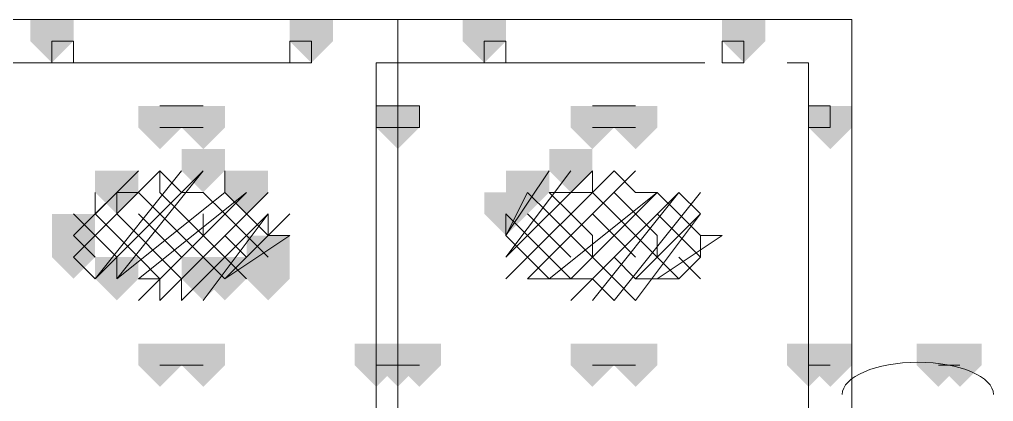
# Model space of a CAD drawing. Header units: millimetres. Extents: x 2315 to 4619, y 1334 to 1897.
# Drawn here: x 3948.507 to 3951.259, y 1518.933 to 1520.012 of the extents above; entities that cross this region are included whole.
import ezdxf

# ---------------------------------------------------------------- set-up
doc = ezdxf.new("R2010")
doc.units = ezdxf.units.MM
doc.linetypes.add('PDF_IMPORT', pattern=[1, 0.8, -0.2])
for name, color, linetype in [('PDF_3中心线层', 1, 'Continuous'), ('PDF_4虚线层', 2, 'Continuous'), ('PDF_5剖面线层', 2, 'Continuous'), ('PDF_细实线层', 7, 'Continuous')]:
    doc.layers.add(name, color=color, linetype=linetype)

msp = doc.modelspace()

# ---------------------------------------------------------------- hatches: boundary and pattern name
at = {"layer": 'PDF_3中心线层', "transparency": 33554559}
for points in [[(3948.5987, 1520.0125), (3948.5377, 1520.0125), (3948.5377, 1519.9514), (3948.5987, 1519.8903), (3948.6598, 1519.9514), (3948.6598, 1520.0125)], [(3948.5987, 1520.0125), (3948.5377, 1520.0125), (3948.5377, 1519.9514), (3948.5987, 1519.8903), (3948.6598, 1519.9514), (3948.6598, 1520.0125)], [(3949.8204, 1520.0125), (3949.7593, 1520.0125), (3949.7593, 1519.9514), (3949.8204, 1519.8903), (3949.8814, 1519.9514), (3949.8814, 1520.0125)], [(3949.8204, 1520.0125), (3949.7593, 1520.0125), (3949.7593, 1519.9514), (3949.8204, 1519.8903), (3949.8814, 1519.9514), (3949.8814, 1520.0125)], [(3949.576, 1519.7682), (3949.515, 1519.7682), (3949.515, 1519.7071), (3949.576, 1519.646), (3949.6371, 1519.7071), (3949.6371, 1519.7682)], [(3949.576, 1519.7682), (3949.515, 1519.7682), (3949.515, 1519.7071), (3949.576, 1519.646), (3949.6371, 1519.7071), (3949.6371, 1519.7682)], [(3949.576, 1519.0963), (3949.515, 1519.0963), (3949.515, 1519.0352), (3949.576, 1518.9741), (3949.6371, 1519.0352), (3949.6371, 1519.0963)], [(3949.576, 1519.0963), (3949.515, 1519.0963), (3949.515, 1519.0352), (3949.576, 1518.9741), (3949.6371, 1519.0352), (3949.6371, 1519.0963)], [(3949.576, 1519.0963), (3949.515, 1519.0963), (3949.515, 1519.0352), (3949.576, 1518.9741), (3949.6371, 1519.0352), (3949.6371, 1519.0963)], [(3949.576, 1519.0963), (3949.515, 1519.0963), (3949.515, 1519.0352), (3949.576, 1518.9741), (3949.6371, 1519.0352), (3949.6371, 1519.0963)], [(3950.7977, 1519.0963), (3950.7366, 1519.0963), (3950.7366, 1519.0352), (3950.7977, 1518.9741), (3950.8587, 1519.0352), (3950.8587, 1519.0963)], [(3950.7977, 1519.0963), (3950.7366, 1519.0963), (3950.7366, 1519.0352), (3950.7977, 1518.9741), (3950.8587, 1519.0352), (3950.8587, 1519.0963)]]:
    msp.add_hatch(color=256, dxfattribs=at).paths.add_polyline_path(points)
at = {"layer": 'PDF_5剖面线层', "transparency": 33554559}
for points in [[(3949.0263, 1519.646), (3948.9652, 1519.646), (3948.9652, 1519.5849), (3949.0263, 1519.5238), (3949.0874, 1519.5849), (3949.0874, 1519.646)], [(3950.0647, 1519.646), (3950.0036, 1519.646), (3950.0036, 1519.5849), (3950.0647, 1519.5238), (3950.1258, 1519.5849), (3950.1258, 1519.646)], [(3948.782, 1519.5849), (3948.7209, 1519.5849), (3948.7209, 1519.5238), (3948.782, 1519.4628), (3948.8431, 1519.5238), (3948.8431, 1519.5849)], [(3949.1485, 1519.5849), (3949.0874, 1519.5849), (3949.0874, 1519.5238), (3949.1485, 1519.4628), (3949.2096, 1519.5238), (3949.2096, 1519.5849)], [(3949.9425, 1519.5849), (3949.8814, 1519.5849), (3949.8814, 1519.5238), (3949.9425, 1519.4628), (3950.0036, 1519.5238), (3950.0036, 1519.5849)], [(3949.8814, 1519.5238), (3949.8204, 1519.5238), (3949.8204, 1519.4628), (3949.8814, 1519.4017), (3949.9425, 1519.4628), (3949.9425, 1519.5238)], [(3948.6598, 1519.4628), (3948.5987, 1519.4628), (3948.5987, 1519.4017), (3948.6598, 1519.3406), (3948.7209, 1519.4017), (3948.7209, 1519.4628)], [(3948.6598, 1519.4017), (3948.5987, 1519.4017), (3948.5987, 1519.3406), (3948.6598, 1519.2795), (3948.7209, 1519.3406), (3948.7209, 1519.4017)], [(3949.2096, 1519.4017), (3949.1485, 1519.4017), (3949.1485, 1519.3406), (3949.2096, 1519.2795), (3949.2706, 1519.3406), (3949.2706, 1519.4017)], [(3948.782, 1519.3406), (3948.7209, 1519.3406), (3948.7209, 1519.2795), (3948.782, 1519.2184), (3948.8431, 1519.2795), (3948.8431, 1519.3406)], [(3949.0263, 1519.3406), (3948.9652, 1519.3406), (3948.9652, 1519.2795), (3949.0263, 1519.2184), (3949.0874, 1519.2795), (3949.0874, 1519.3406)], [(3949.0874, 1519.3406), (3949.0263, 1519.3406), (3949.0263, 1519.2795), (3949.0874, 1519.2184), (3949.1485, 1519.2795), (3949.1485, 1519.3406)], [(3949.2096, 1519.3406), (3949.1485, 1519.3406), (3949.1485, 1519.2795), (3949.2096, 1519.2184), (3949.2706, 1519.2795), (3949.2706, 1519.3406)]]:
    msp.add_hatch(color=256, dxfattribs=at).paths.add_polyline_path(points)
at = {"layer": 'PDF_细实线层', "transparency": 33554559}
for points in [[(3948.5987, 1520.0125), (3948.5377, 1520.0125), (3948.5377, 1519.9514), (3948.5987, 1519.8903), (3948.6598, 1519.9514), (3948.6598, 1520.0125)], [(3949.3317, 1520.0125), (3949.2706, 1520.0125), (3949.2706, 1519.9514), (3949.3317, 1519.8903), (3949.3928, 1519.9514), (3949.3928, 1520.0125)], [(3949.8204, 1520.0125), (3949.7593, 1520.0125), (3949.7593, 1519.9514), (3949.8204, 1519.8903), (3949.8814, 1519.9514), (3949.8814, 1520.0125)], [(3950.5533, 1520.0125), (3950.4923, 1520.0125), (3950.4923, 1519.9514), (3950.5533, 1519.8903), (3950.6144, 1519.9514), (3950.6144, 1520.0125)], [(3948.9041, 1519.7682), (3948.8431, 1519.7682), (3948.8431, 1519.7071), (3948.9041, 1519.646), (3948.9652, 1519.7071), (3948.9652, 1519.7682)], [(3949.0263, 1519.7682), (3948.9652, 1519.7682), (3948.9652, 1519.7071), (3949.0263, 1519.646), (3949.0874, 1519.7071), (3949.0874, 1519.7682)], [(3949.576, 1519.7682), (3949.515, 1519.7682), (3949.515, 1519.7071), (3949.576, 1519.646), (3949.6371, 1519.7071), (3949.6371, 1519.7682)], [(3950.1258, 1519.7682), (3950.0647, 1519.7682), (3950.0647, 1519.7071), (3950.1258, 1519.646), (3950.1868, 1519.7071), (3950.1868, 1519.7682)], [(3950.2479, 1519.7682), (3950.1868, 1519.7682), (3950.1868, 1519.7071), (3950.2479, 1519.646), (3950.309, 1519.7071), (3950.309, 1519.7682)], [(3950.7977, 1519.7682), (3950.7366, 1519.7682), (3950.7366, 1519.7071), (3950.7977, 1519.646), (3950.8587, 1519.7071), (3950.8587, 1519.7682)], [(3948.9041, 1519.0963), (3948.8431, 1519.0963), (3948.8431, 1519.0352), (3948.9041, 1518.9741), (3948.9652, 1519.0352), (3948.9652, 1519.0963)], [(3949.0263, 1519.0963), (3948.9652, 1519.0963), (3948.9652, 1519.0352), (3949.0263, 1518.9741), (3949.0874, 1519.0352), (3949.0874, 1519.0963)], [(3949.515, 1519.0963), (3949.4539, 1519.0963), (3949.4539, 1519.0352), (3949.515, 1518.9741), (3949.576, 1519.0352), (3949.576, 1519.0963)], [(3949.515, 1519.0963), (3949.4539, 1519.0963), (3949.4539, 1519.0352), (3949.515, 1518.9741), (3949.576, 1519.0352), (3949.576, 1519.0963)], [(3949.576, 1519.0963), (3949.515, 1519.0963), (3949.515, 1519.0352), (3949.576, 1518.9741), (3949.6371, 1519.0352), (3949.6371, 1519.0963)], [(3949.6371, 1519.0963), (3949.576, 1519.0963), (3949.576, 1519.0352), (3949.6371, 1518.9741), (3949.6982, 1519.0352), (3949.6982, 1519.0963)], [(3949.6371, 1519.0963), (3949.576, 1519.0963), (3949.576, 1519.0352), (3949.6371, 1518.9741), (3949.6982, 1519.0352), (3949.6982, 1519.0963)], [(3950.1258, 1519.0963), (3950.0647, 1519.0963), (3950.0647, 1519.0352), (3950.1258, 1518.9741), (3950.1868, 1519.0352), (3950.1868, 1519.0963)], [(3950.2479, 1519.0963), (3950.1868, 1519.0963), (3950.1868, 1519.0352), (3950.2479, 1518.9741), (3950.309, 1519.0352), (3950.309, 1519.0963)], [(3950.7366, 1519.0963), (3950.6755, 1519.0963), (3950.6755, 1519.0352), (3950.7366, 1518.9741), (3950.7977, 1519.0352), (3950.7977, 1519.0963)], [(3950.7977, 1519.0963), (3950.7366, 1519.0963), (3950.7366, 1519.0352), (3950.7977, 1518.9741), (3950.8587, 1519.0352), (3950.8587, 1519.0963)], [(3950.7977, 1519.0963), (3950.7366, 1519.0963), (3950.7366, 1519.0352), (3950.7977, 1518.9741), (3950.8587, 1519.0352), (3950.8587, 1519.0963)], [(3951.1031, 1519.0963), (3951.042, 1519.0963), (3951.042, 1519.0352), (3951.1031, 1518.9741), (3951.1641, 1519.0352), (3951.1641, 1519.0963)], [(3951.1641, 1519.0963), (3951.1031, 1519.0963), (3951.1031, 1519.0352), (3951.1641, 1518.9741), (3951.2252, 1519.0352), (3951.2252, 1519.0963)]]:
    msp.add_hatch(color=256, dxfattribs=at).paths.add_polyline_path(points)

# ---------------------------------------------------------------- linework, layer by layer
at = {"layer": 'PDF_3中心线层', "lineweight": 18}
for points in [[(3948.5987, 1519.9514), (3948.5987, 1519.8903)], [(3949.3317, 1519.9514), (3949.3317, 1519.8903), (3949.3317, 1519.9514), (3949.2706, 1519.9514)], [(3949.8204, 1519.9514), (3949.8204, 1519.8903)], [(3950.5533, 1519.9514), (3950.5533, 1519.8903), (3950.5533, 1519.9514), (3950.4923, 1519.9514)], [(3949.576, 1519.7682), (3949.576, 1519.7071)], [(3950.7977, 1519.7071), (3950.7366, 1519.7071), (3950.7977, 1519.7071), (3950.7977, 1519.7682)], [(3950.7977, 1519.0352), (3950.7366, 1519.0352)]]:
    msp.add_lwpolyline(points, close=True, dxfattribs=at)
at = {"layer": 'PDF_4虚线层', "lineweight": 18}
msp.add_lwpolyline([(3949.576, 1520.0125), (3949.576, 1516.9584)], dxfattribs=at)
at = {"layer": 'PDF_5剖面线层', "lineweight": 13}
for points in [[(3949.0263, 1519.2184), (3949.2096, 1519.4628), (3948.9652, 1519.2184), (3948.9652, 1519.2795), (3948.9041, 1519.3406), (3948.8431, 1519.4017), (3948.782, 1519.4628), (3948.782, 1519.5238), (3948.6598, 1519.4017), (3948.8431, 1519.5849)], [(3948.6598, 1519.3406), (3948.9041, 1519.5849), (3948.6598, 1519.3406)], [(3948.9652, 1519.5849), (3948.7209, 1519.2795), (3949.0263, 1519.5849), (3948.782, 1519.2795), (3949.0874, 1519.5238)], [(3949.1485, 1519.2795), (3949.0874, 1519.3406), (3949.0263, 1519.4017), (3948.9652, 1519.4628), (3948.9041, 1519.5238), (3948.9041, 1519.5849), (3948.9652, 1519.5238), (3949.0263, 1519.5238), (3949.0874, 1519.4628), (3949.1485, 1519.4017), (3949.2096, 1519.3406)], [(3949.2706, 1519.4628), (3949.0874, 1519.2795), (3949.2706, 1519.4017), (3949.2096, 1519.4017), (3949.1485, 1519.4628), (3949.0874, 1519.5238), (3949.0874, 1519.5849)], [(3950.0647, 1519.5849), (3949.8814, 1519.3406), (3950.1258, 1519.5849), (3950.1258, 1519.5238), (3950.0647, 1519.5238), (3950.0036, 1519.5238), (3950.0647, 1519.4628), (3950.1258, 1519.4017), (3950.1258, 1519.3406), (3950.0647, 1519.4017), (3950.0036, 1519.4628), (3949.9425, 1519.5238), (3949.8814, 1519.4017), (3950.0036, 1519.5849)], [(3949.8814, 1519.2795), (3950.1868, 1519.5849), (3950.2479, 1519.5238), (3950.309, 1519.5238), (3950.3701, 1519.4628), (3950.4312, 1519.4017), (3950.4923, 1519.4017), (3950.309, 1519.2795), (3950.2479, 1519.2795)], [(3949.9425, 1519.2795), (3950.2479, 1519.5849), (3949.9425, 1519.2795)], [(3948.9041, 1519.2795), (3948.8431, 1519.3406), (3948.782, 1519.4017), (3948.7209, 1519.4628), (3948.7209, 1519.5238)], [(3949.0874, 1519.2795), (3949.0263, 1519.3406), (3948.9652, 1519.4017), (3948.9041, 1519.4628), (3948.8431, 1519.5238), (3948.782, 1519.5238)], [(3949.2096, 1519.5238), (3948.9041, 1519.2184), (3948.9041, 1519.2795), (3948.8431, 1519.2795), (3949.1485, 1519.5238), (3948.8431, 1519.2184)], [(3949.9425, 1519.2795), (3950.0036, 1519.2795), (3950.309, 1519.5238), (3950.0647, 1519.2795), (3950.1258, 1519.2795), (3950.1868, 1519.2184), (3950.4312, 1519.5238)], [(3950.0647, 1519.2184), (3950.3701, 1519.5238), (3950.1258, 1519.2184)], [(3950.3701, 1519.2795), (3950.309, 1519.3406), (3950.2479, 1519.4017), (3950.1868, 1519.4628), (3950.1258, 1519.5238)], [(3950.309, 1519.3406), (3950.309, 1519.4017), (3950.2479, 1519.4628), (3950.1868, 1519.5238)], [(3950.4312, 1519.4628), (3950.3701, 1519.5238)], [(3948.782, 1519.2795), (3948.782, 1519.3406), (3948.7209, 1519.4017), (3948.6598, 1519.4628)], [(3948.9652, 1519.3406), (3948.9041, 1519.4017), (3948.8431, 1519.4628)], [(3949.0263, 1519.4017), (3949.0263, 1519.4628)], [(3949.2096, 1519.4017), (3949.2096, 1519.4628)], [(3950.0647, 1519.3406), (3950.0036, 1519.4017), (3949.9425, 1519.4628)], [(3950.1258, 1519.3406), (3950.1868, 1519.2795), (3950.2479, 1519.2184), (3950.4312, 1519.4628), (3950.2479, 1519.2795), (3950.1868, 1519.3406)], [(3950.2479, 1519.3406), (3950.1868, 1519.4017), (3950.1258, 1519.4628)], [(3950.309, 1519.2795), (3950.3701, 1519.2795), (3950.4312, 1519.3406), (3950.3701, 1519.4017), (3950.309, 1519.4628)], [(3948.7209, 1519.3406), (3948.6598, 1519.4017)], [(3949.1485, 1519.3406), (3949.0874, 1519.4017)], [(3950.4312, 1519.3406), (3950.4312, 1519.4017)], [(3948.7209, 1519.2795), (3948.6598, 1519.3406)], [(3950.4312, 1519.2795), (3950.3701, 1519.3406)]]:
    msp.add_lwpolyline(points, dxfattribs=at)
msp.add_lwpolyline([(3949.8814, 1519.4628), (3949.9425, 1519.4017), (3950.0036, 1519.3406), (3950.0647, 1519.2795), (3950.0036, 1519.2795), (3949.9425, 1519.3406), (3949.8814, 1519.4017)], close=True, dxfattribs=at)
at = {"layer": 'PDF_细实线层', "lineweight": 18}
for points in [[(3950.8587, 1517.1417), (3950.8587, 1516.9584), (3942.1852, 1516.9584), (3942.1852, 1520.0125), (3950.8587, 1520.0125), (3950.8587, 1517.2638), (3942.1852, 1517.2638)], [(3948.3544, 1519.8903), (3948.3544, 1518.8519), (3949.515, 1518.8519), (3949.515, 1519.8903)], [(3949.576, 1519.8903), (3949.576, 1518.8519), (3950.7366, 1518.8519), (3950.7366, 1519.8903)], [(3948.9041, 1519.7682), (3949.0263, 1519.7682)], [(3950.1258, 1519.7682), (3950.2479, 1519.7682)], [(3949.0263, 1519.7071), (3948.9041, 1519.7071)], [(3950.2479, 1519.7071), (3950.1258, 1519.7071)], [(3949.0263, 1519.0352), (3948.9041, 1519.0352), (3949.0263, 1519.0352)], [(3949.6371, 1519.0352), (3949.515, 1519.0352), (3949.6371, 1519.0352)], [(3949.6371, 1519.0352), (3949.515, 1519.0352), (3949.6371, 1519.0352)], [(3950.2479, 1519.0352), (3950.1258, 1519.0352), (3950.2479, 1519.0352)], [(3951.1641, 1519.0352), (3951.1031, 1519.0352)]]:
    msp.add_lwpolyline(points, dxfattribs=at)
for points in [[(3948.5987, 1519.9514), (3948.5987, 1519.8903), (3948.6598, 1519.8903), (3948.6598, 1519.9514)], [(3949.3317, 1519.9514), (3949.3317, 1519.8903), (3949.2706, 1519.8903), (3949.2706, 1519.9514)], [(3949.8204, 1519.9514), (3949.8204, 1519.8903), (3949.8814, 1519.8903), (3949.8814, 1519.9514)], [(3950.5533, 1519.9514), (3950.5533, 1519.8903), (3950.4923, 1519.8903), (3950.4923, 1519.9514)], [(3949.515, 1519.7682), (3949.6371, 1519.7682), (3949.6371, 1519.7071), (3949.515, 1519.7071)], [(3949.515, 1519.7682), (3949.6371, 1519.7682), (3949.6371, 1519.7071), (3949.515, 1519.7071)], [(3950.7977, 1519.7071), (3950.7366, 1519.7071), (3950.7366, 1519.7682), (3950.7977, 1519.7682)], [(3950.7977, 1519.0352), (3950.7366, 1519.0352)]]:
    msp.add_lwpolyline(points, close=True, dxfattribs=at)
at = {"layer": 'PDF_细实线层', "linetype": 'PDF_IMPORT', "lineweight": 18, "ltscale": 1.160541}
msp.add_lwpolyline([(3947.1939, 1519.8903), (3950.7366, 1519.8903)], dxfattribs=at)
at = {"layer": 'PDF_细实线层', "lineweight": 18}
for points in [[(3951.0452, 1519.0436), (3950.9271, 1519.0436), (3950.8314, 1519.0026), (3950.8314, 1518.952)], [(3951.2589, 1518.952), (3951.2589, 1519.0026), (3951.1632, 1519.0436), (3951.0452, 1519.0436)]]:
    msp.add_open_spline(points, degree=3, dxfattribs=at)

doc.saveas('drawing.dxf')
